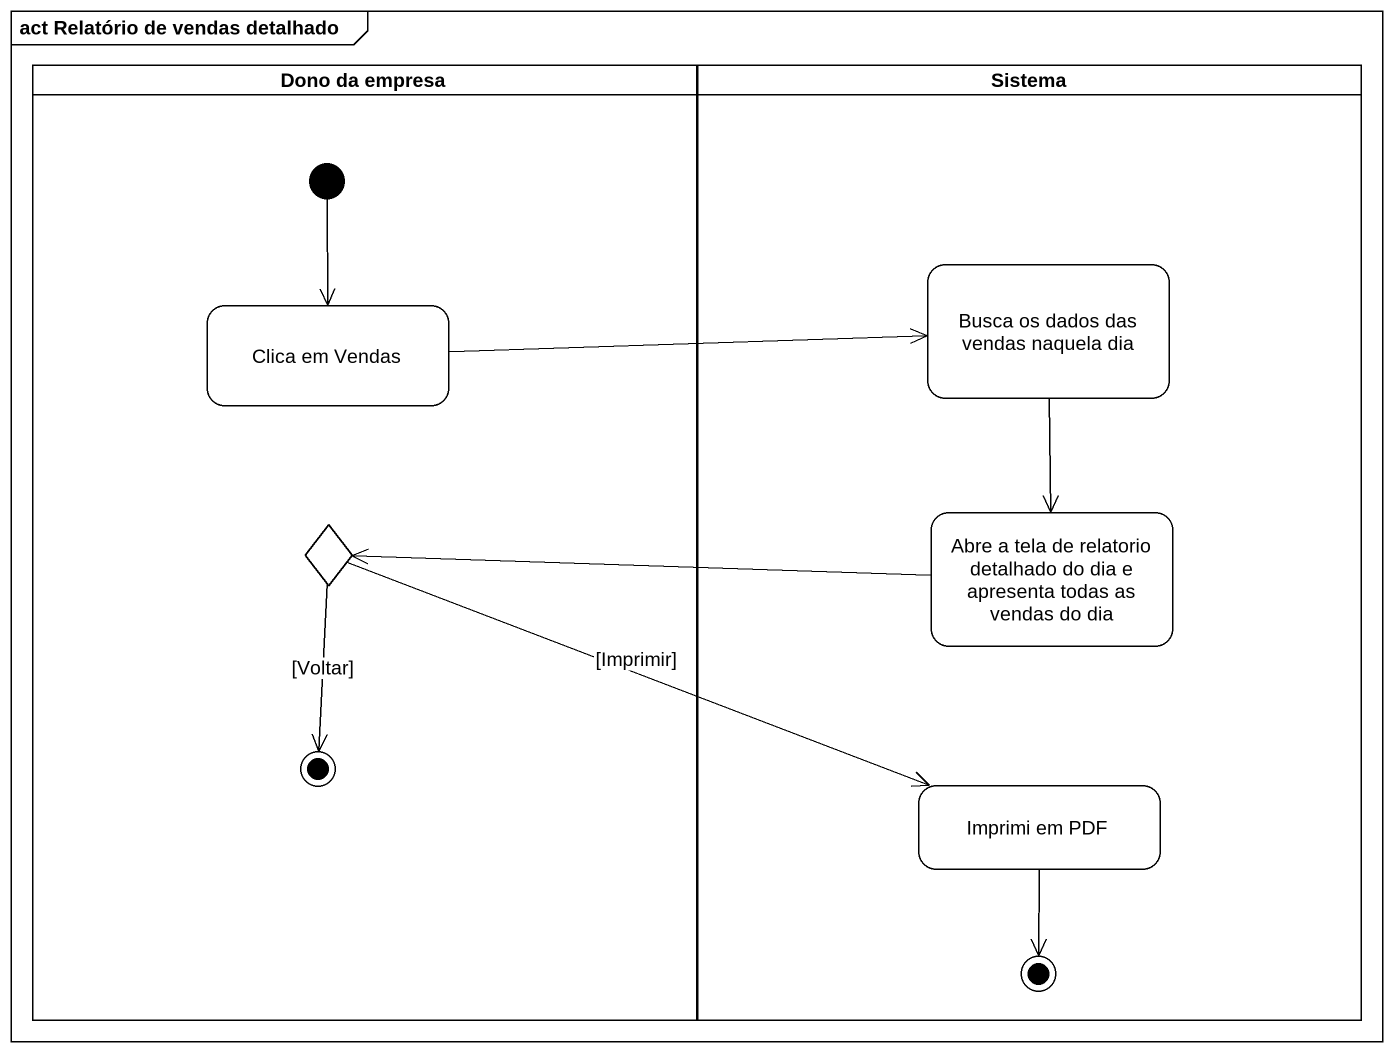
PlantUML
@startuml
mainframe act Relatório de vendas detalhado
hide empty description
state "Dono da empresa" as Dono_da_empresa <<partition>> {
  state "Clica em Vendas" as Clica_em_Vendas
  state choice1 <<choice>>
  [*] --> Clica_em_Vendas
  choice1 --> [*] : [Voltar]
}
state Sistema <<partition>> {
  state "Busca os dados das vendas naquela dia" as Busca_os_dados_das_vendas
  state "Abre a tela de relatorio detalhado do dia e apresenta todas as vendas do dia" as Abre_a_tela_de_relatorio
  state "Imprimi em PDF" as Imprimi_em_PDF
  Imprimi_em_PDF --> [*]
}
Clica_em_Vendas -right-> Busca_os_dados_das_vendas
Busca_os_dados_das_vendas --> Abre_a_tela_de_relatorio
choice1 -right-> Imprimi_em_PDF : [Imprimir]
Abre_a_tela_de_relatorio -left-> choice1
@enduml
